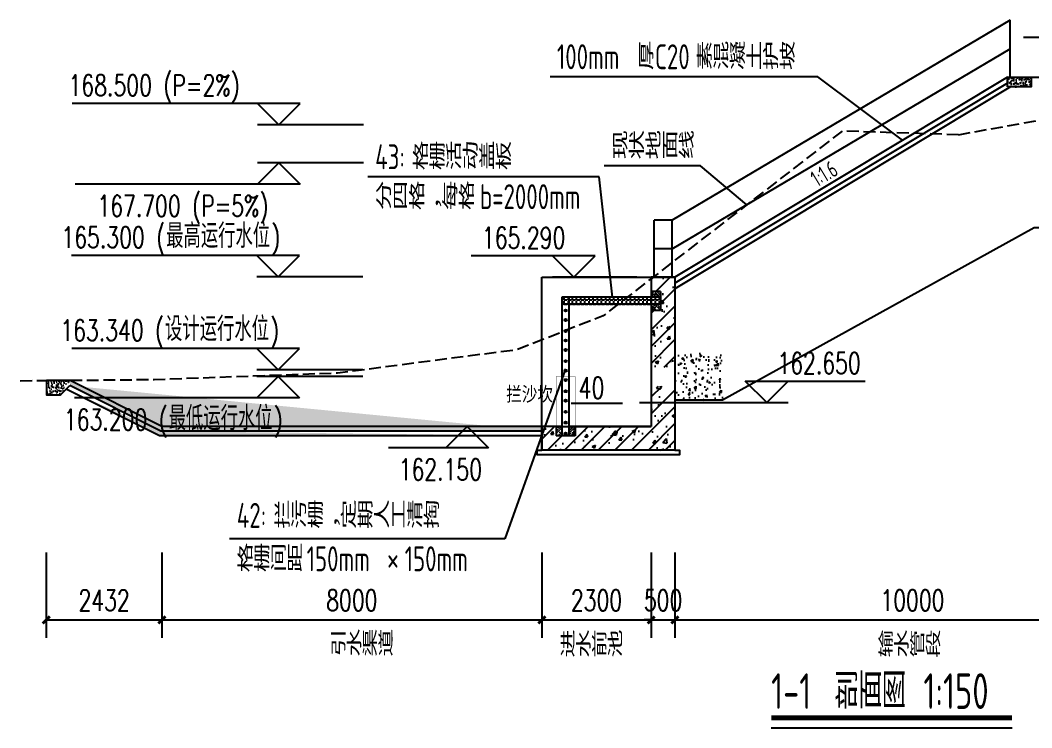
# Model space of a CAD drawing. Header units: millimetres. Extents: x 1742399 to 4898386, y 2481636 to 5226310.
# Drawn here: x 2433329 to 2454622, y 2581850 to 2596745 of the extents above; entities that cross this region are included whole.
import ezdxf

# ---------------------------------------------------------------- set-up
doc = ezdxf.new("R2010")
doc.units = ezdxf.units.MM
doc.header["$LTSCALE"] = 1000
doc.linetypes.add('DASH', pattern=[0.35, 0.25, -0.1])
for name, color, linetype in [('1', 1, 'Continuous'), ('DIM_ELEV', 3, 'Continuous'), ('DIM_LEAD', 3, 'Continuous'), ('DIM_SYMB', 3, 'Continuous'), ('DMX', 7, 'Continuous'), ('TEXT_BG', 3, 'Continuous'), ('TWT_DIM', 3, 'Continuous'), ('TWT_LEAD', 3, 'Continuous'), ('YHG_文字', 7, 'Continuous'), ('YHJ_剖面_梁板', 4, 'Continuous'), ('YHJ_标高', 3, 'Continuous'), ('意见', 1, 'Continuous'), ('线框', 2, 'Continuous'), ('细线', 4, 'Continuous'), ('附属构件', 6, 'Continuous')]:
    doc.layers.add(name, color=color, linetype=linetype)
doc.styles.add('_TCH_DIM', font='SIMPLEX', dxfattribs={"bigfont": 'GBCBIG'})
doc.styles.add('_TCH_DIM_T3', font='SIMPLEX', dxfattribs={"width": 0.705882, "bigfont": 'GBCBIG'})
doc.styles.add('TSSD_Rein', font='TSSDENG', dxfattribs={"width": 0.7, "bigfont": '@1HZTXT'})
doc.styles.add('公司字体', font='ecidi_romand.shx', dxfattribs={"width": 0.8, "bigfont": 'ecidi_hzfs.shx'})
doc.dimstyles.new('_TWT_ARCH&&150', dxfattribs={"dimtxt": 446.25, "dimasz": 150, "dimexe": 375, "dimexo": 450, "dimgap": 189.375, "dimtad": 1, "dimdec": 0, "dimzin": 0, "dimdsep": 46, "dimtxsty": '_TCH_DIM_T3', "dimblk": 'ARCHTICK', "dimcen": 0.09, "dimclrt": 7, "dimazin": 2, "dimtfac": 1, "dimtdec": 0, "dimtix": 1, "dimtmove": 2, "dimatfit": 3, "dimfxl": 1, "dimtolj": 1, "dimtzin": 0, "dimarcsym": 0})
pattern_1 = [(50, (396477.58, -83565.45), (143.4520365, -12.550427), [15, -165]), (355, (396477.58, -83565.45), (-27.750267, 150.438427), [12, -132]), (100.4514, (396489.54, -83566.5), (115.7018763, 137.8879084), [12.748038, -140.2284224]), (46.1842, (396477.58, -83525.45), (213.44821, -33.103803), [22.5, -247.5]), (96.6356, (396495.37, -83528.21), (186.932541, 194.823574), [19.122058, -210.3426]), (351.1842, (396477.58, -83525.45), (186.932389, 194.82372), [18, -198]), (21, (396497.58, -83535.45), (119.3814104, -80.523778), [15, -165]), (326, (396497.58, -83535.45), (48.6630664, 145.030009), [12, -132]), (71.4514, (396507.53, -83542.16), (168.044526, 64.5060993), [12.748038, -140.2284224]), (37.5, (396477.585, -83565.453), (2.4319711, 66.5787708), [0, -130.4, 0, -134, 0, -132.5]), (7.5, (396477.585, -83565.45), (52.6139075, 78.8823424), [0, -76.4, 0, -127.4, 0, -50.5]), (327.5, (396432.985, -83565.453), (106.7644872, -4.51097435), [0, -50, 0, -156, 0, -207]), (317.5, (396412.985, -83565.45), (116.6372339, 20.0209965), [0, -65, 0, -103.6, 0, -147])]

# ---------------------------------------------------------------- blocks, each defined once
blk = doc.blocks.new('_ArchTick')
at = {"color": 0, "linetype": 'ByBlock', "const_width": 0.4}
blk.add_lwpolyline([(-0.5, -0.5), (0.5, 0.5)], dxfattribs=at)
blk = doc.blocks.new('*D960')
at = {"layer": 'Defpoints', "color": 0, "transparency": 16777216}
for p in [(2447110, 2585990), (2457110, 2585990), (2457110, 2584119)]:
    blk.add_point(p, dxfattribs=at)
at = {"layer": 'TWT_DIM', "color": 0, "lineweight": -2, "transparency": 16777216}
for p, q in [((2447110, 2585540), (2447110, 2583744)), ((2457110, 2585540), (2457110, 2583744)), ((2447110, 2584119), (2457110, 2584119))]:
    blk.add_line(p, q, dxfattribs=at)
at = {"layer": 'TWT_DIM', "color": 0, "lineweight": -2, "transparency": 16777216, "xscale": 150, "yscale": 150, "zscale": 150, "rotation": 180}
blk.add_blockref('_ArchTick', (2447110, 2584119), dxfattribs=at)
at = {"layer": 'TWT_DIM', "color": 0, "lineweight": -2, "transparency": 16777216, "xscale": 150, "yscale": 150, "zscale": 150}
blk.add_blockref('_ArchTick', (2457110, 2584119), dxfattribs=at)
at = {"layer": 'TWT_DIM', "color": 7, "transparency": 16777216, "insert": (2452110, 2584532), "char_height": 446.2, "attachment_point": 5, "style": '_TCH_DIM_T3'}
blk.add_mtext('\\A1;10000', dxfattribs=at)
blk = doc.blocks.new('*D961')
at = {"layer": 'Defpoints', "color": 0, "transparency": 16777216}
for p in [(2446610, 2585990), (2447110, 2585990), (2447110, 2584119)]:
    blk.add_point(p, dxfattribs=at)
at = {"layer": 'TWT_DIM', "color": 0, "lineweight": -2, "transparency": 16777216}
for p, q in [((2446610, 2585540), (2446610, 2583744)), ((2447110, 2585540), (2447110, 2583744)), ((2446610, 2584119), (2446460, 2584119)), ((2446610, 2584119), (2447110, 2584119)), ((2447110, 2584119), (2447260, 2584119))]:
    blk.add_line(p, q, dxfattribs=at)
at = {"layer": 'TWT_DIM', "color": 0, "lineweight": -2, "transparency": 16777216, "xscale": 150, "yscale": 150, "zscale": 150}
blk.add_blockref('_ArchTick', (2446610, 2584119), dxfattribs=at)
at = {"layer": 'TWT_DIM', "color": 0, "lineweight": -2, "transparency": 16777216, "xscale": 150, "yscale": 150, "zscale": 150, "rotation": 180}
blk.add_blockref('_ArchTick', (2447110, 2584119), dxfattribs=at)
at = {"layer": 'TWT_DIM', "color": 7, "transparency": 16777216, "insert": (2446860, 2584532), "char_height": 446.2, "attachment_point": 5, "style": '_TCH_DIM_T3'}
blk.add_mtext('\\A1;500', dxfattribs=at)
blk = doc.blocks.new('*D962')
at = {"layer": 'Defpoints', "color": 0, "transparency": 16777216}
for p in [(2444310, 2585990), (2446610, 2585990), (2446610, 2584119)]:
    blk.add_point(p, dxfattribs=at)
at = {"layer": 'TWT_DIM', "color": 0, "lineweight": -2, "transparency": 16777216}
for p, q in [((2444310, 2585540), (2444310, 2583744)), ((2446610, 2585540), (2446610, 2583744)), ((2444310, 2584119), (2446610, 2584119))]:
    blk.add_line(p, q, dxfattribs=at)
at = {"layer": 'TWT_DIM', "color": 0, "lineweight": -2, "transparency": 16777216, "xscale": 150, "yscale": 150, "zscale": 150, "rotation": 180}
blk.add_blockref('_ArchTick', (2444310, 2584119), dxfattribs=at)
at = {"layer": 'TWT_DIM', "color": 0, "lineweight": -2, "transparency": 16777216, "xscale": 150, "yscale": 150, "zscale": 150}
blk.add_blockref('_ArchTick', (2446610, 2584119), dxfattribs=at)
at = {"layer": 'TWT_DIM', "color": 7, "transparency": 16777216, "insert": (2445460, 2584532), "char_height": 446.2, "attachment_point": 5, "style": '_TCH_DIM_T3'}
blk.add_mtext('\\A1;2300', dxfattribs=at)
blk = doc.blocks.new('*D963')
at = {"layer": 'Defpoints', "color": 0, "transparency": 16777216}
for p in [(2436310, 2585990), (2444310, 2585990), (2444310, 2584119)]:
    blk.add_point(p, dxfattribs=at)
at = {"layer": 'TWT_DIM', "color": 0, "lineweight": -2, "transparency": 16777216}
for p, q in [((2436310, 2585540), (2436310, 2583744)), ((2444310, 2585540), (2444310, 2583744)), ((2436310, 2584119), (2444310, 2584119))]:
    blk.add_line(p, q, dxfattribs=at)
at = {"layer": 'TWT_DIM', "color": 0, "lineweight": -2, "transparency": 16777216, "xscale": 150, "yscale": 150, "zscale": 150, "rotation": 180}
blk.add_blockref('_ArchTick', (2436310, 2584119), dxfattribs=at)
at = {"layer": 'TWT_DIM', "color": 0, "lineweight": -2, "transparency": 16777216, "xscale": 150, "yscale": 150, "zscale": 150}
blk.add_blockref('_ArchTick', (2444310, 2584119), dxfattribs=at)
at = {"layer": 'TWT_DIM', "color": 7, "transparency": 16777216, "insert": (2440310, 2584532), "char_height": 446.2, "attachment_point": 5, "style": '_TCH_DIM_T3'}
blk.add_mtext('\\A1;8000', dxfattribs=at)
blk = doc.blocks.new('*D964')
at = {"layer": 'Defpoints', "color": 0, "transparency": 16777216}
for p in [(2433878, 2585990), (2436310, 2585990), (2436310, 2584119)]:
    blk.add_point(p, dxfattribs=at)
at = {"layer": 'TWT_DIM', "color": 0, "lineweight": -2, "transparency": 16777216}
for p, q in [((2433878, 2585540), (2433878, 2583744)), ((2436310, 2585540), (2436310, 2583744)), ((2433878, 2584119), (2436310, 2584119))]:
    blk.add_line(p, q, dxfattribs=at)
at = {"layer": 'TWT_DIM', "color": 0, "lineweight": -2, "transparency": 16777216, "xscale": 150, "yscale": 150, "zscale": 150, "rotation": 180}
blk.add_blockref('_ArchTick', (2433878, 2584119), dxfattribs=at)
at = {"layer": 'TWT_DIM', "color": 0, "lineweight": -2, "transparency": 16777216, "xscale": 150, "yscale": 150, "zscale": 150}
blk.add_blockref('_ArchTick', (2436310, 2584119), dxfattribs=at)
at = {"layer": 'TWT_DIM', "color": 7, "transparency": 16777216, "insert": (2435094, 2584532), "char_height": 446.2, "attachment_point": 5, "style": '_TCH_DIM_T3'}
blk.add_mtext('\\A1;2432', dxfattribs=at)

msp = doc.modelspace()

# ---------------------------------------------------------------- hatches: boundary and pattern name
at = {"layer": 'YHJ_剖面_梁板'}
h = msp.add_hatch(dxfattribs=at)
h.set_pattern_fill('混凝土', color=8, scale=20)
h.set_pattern_definition([(50, (-3816.87, -297162.46), (143.4520365, -12.550427), [15, -165]), (355, (-3816.87, -297162.46), (-27.750267, 150.438427), [12, -132]), (100.4514, (-3804.91, -297163.5), (115.7018763, 137.8879084), [12.748038, -140.2284224]), (46.1842, (-3816.87, -297122.46), (213.44821, -33.103803), [22.5, -247.5]), (96.6356, (-3799.08, -297125.22), (186.932541, 194.823574), [19.122058, -210.3426]), (351.1842, (-3816.87, -297122.46), (186.932389, 194.82372), [18, -198]), (21, (-3796.87, -297132.46), (119.3814104, -80.523778), [15, -165]), (326, (-3796.87, -297132.46), (48.6630664, 145.030009), [12, -132]), (71.4514, (-3786.92, -297139.17), (168.0445257, 64.5060993), [12.748038, -140.2284224]), (37.5, (-3816.87, -297162.46), (2.43197106, 66.5787708), [0, -130.4, 0, -134, 0, -132.5]), (7.5, (-3816.87, -297162.46), (52.6139075, 78.8823424), [0, -76.4, 0, -127.4, 0, -50.5]), (327.5, (-3861.47, -297162.46), (106.7644872, -4.51097435), [0, -50, 0, -156, 0, -207]), (317.5, (-3881.47, -297162.46), (116.6372339, 20.0209965), [0, -65, 0, -103.6, 0, -147])])
h.paths.add_polyline_path([(2454109.7, 2595345.3), (2454109.7, 2595545.3), (2454609.7, 2595545.3), (2454609.7, 2595345.3)])
h = msp.add_hatch(dxfattribs=at)
h.set_pattern_fill('钢筋混凝土', color=8, scale=100)
h.set_pattern_definition([(45, (397545.48, -83565.45), (-176.776695, 176.776695), []), (50, (397545.5, -83565.45), (717.26018, -62.75213), [75, -825]), (355, (397545.5, -83565.45), (-138.75133, 752.19213), [60, -660]), (100.4514, (397605.25, -83570.7), (578.50938, 689.43954), [63.74019, -701.14211]), (46.1842, (397545.5, -83365.45), (1067.24105, -165.51901), [112.5, -1237.5]), (96.6356, (397634.4, -83379.2), (934.6627, 974.11787), [95.6103, -1051.713]), (351.1842, (397545.5, -83365.5), (934.66195, 974.1186), [90, -990]), (21, (397645.5, -83415.45), (596.90705, -402.61889), [75, -825]), (326, (397645.5, -83415.45), (243.31533, 725.15005), [60, -660]), (71.4514, (397695.2, -83449), (840.22263, 322.5305), [63.74019, -701.14211]), (37.5, (397545.48, -83565.45), (12.159855, 332.893854), [0, -652, 0, -670, 0, -662.5]), (7.5, (397545.48, -83565.45), (263.069537, 394.41171), [0, -382, 0, -637, 0, -252.5]), (327.5, (397322.48, -83565.45), (533.822436, -22.554872), [0, -250, 0, -780, 0, -1035]), (317.5, (397222.5, -83565.45), (583.18617, 100.10498), [0, -325, 0, -518, 0, -735])])
h.paths.add_polyline_path([(2445946.4, 2587695.3), (2446044.3, 2588195.3), (2445009.7, 2588195.3), (2445009.7, 2587995.3), (2444609.7, 2587995.3), (2444804.3, 2587695.3)])
h.paths.add_polyline_path([(2444309.7, 2587695.3), (2444804.3, 2587695.3), (2444609.7, 2587995.3), (2444609.7, 2588195.3), (2444309.7, 2588195.3)])
h.paths.add_polyline_path([(2446609.7, 2588195.3), (2446044.3, 2588195.3), (2445946.4, 2587695.3), (2447109.7, 2587695.3), (2447109.7, 2588743.5), (2447109.7, 2588743.5), (2447109.7, 2589043.5), (2446609.7, 2589043.5)])
h.paths.add_polyline_path([(2447109.7, 2591335.3), (2446650.6, 2591335.3), (2446609.7, 2591303.6), (2446609.7, 2591035.4), (2446809.7, 2591035.4), (2446809.7, 2590635.4), (2446609.7, 2590635.4), (2446609.7, 2589443.5), (2447109.7, 2589443.5), (2447109.7, 2589743.5)])
h = msp.add_hatch(dxfattribs=at)
h.set_pattern_fill('混凝土', color=8, scale=50)
h.set_pattern_definition([(50, (-3816.87, -297505.2), (358.630091, -31.376067), [37.5, -412.5]), (355, (-3816.87, -297505.2), (-69.375667, 376.096067), [30, -330]), (100.4514, (-3787, -297507.83), (289.25469, 344.71977), [31.870095, -350.571056]), (46.1842, (-3816.87, -297405.2), (533.620524, -82.759507), [56.25, -618.75]), (96.6356, (-3772.4, -297412.1), (467.33135, 487.058935), [47.805144, -525.8565]), (351.1842, (-3816.87, -297405.2), (467.33097, 487.0593), [45, -495]), (21, (-3766.87, -297430.2), (298.453526, -201.309445), [37.5, -412.5]), (326, (-3766.87, -297430.2), (121.657666, 362.575023), [30, -330]), (71.4514, (-3742, -297447), (420.111314, 161.265248), [31.870095, -350.571056]), (37.5, (-3816.87, -297505.21), (6.0799277, 166.446927), [0, -326, 0, -335, 0, -331.25]), (7.5, (-3816.87, -297505.21), (131.534769, 197.205856), [0, -191, 0, -318.5, 0, -126.25]), (327.5, (-3928.37, -297505.21), (266.911218, -11.277436), [0, -125, 0, -390, 0, -517.5]), (317.5, (-3978.37, -297505.21), (291.593085, 50.052491), [0, -162.5, 0, -259, 0, -367.5])])
h.paths.add_polyline_path([(2447109.7, 2588743.5), (2448109.7, 2588743.5), (2448109.7, 2589743.5), (2447109.7, 2589743.5)])
h = msp.add_hatch(dxfattribs=at)
h.set_pattern_fill('混凝土', color=8, scale=20)
h.set_pattern_definition(pattern_1)
edge = h.paths.add_edge_path()
edge.add_line((2434378.1, 2589161.1), (2433878.1, 2589161.1))
edge.add_line((2433878.1, 2589161.1), (2433878.1, 2588861.1))
edge.add_line((2433878.1, 2588861.1), (2434178.1, 2588861.1))
h = msp.add_hatch(dxfattribs=at)
h.set_pattern_fill('粉刷', color=8, scale=25)
h.set_pattern_definition([(37.5, (396477.585, -83565.45), (-3.1496679, 96.3411885), [0, -76, 0, -85, 0, -81.25]), (7.5, (396477.58, -83565.45), (88.4888353, 141.1073033), [0, -41, 0, -68.5, 0, -26.25]), (327.5, (396416.085, -83565.45), (155.707093, 0.2829527), [0, -25, 0, -90, 0, -117.5]), (317.5, (396416.08, -83565.45), (150.30633, 43.883778), [0, -12.5, 0, -59, 0, -67.5])])
edge = h.paths.add_edge_path()
edge.add_line((2444309.7, 2587995.3), (2436262.5, 2587995.3))
edge.add_line((2436262.5, 2587995.3), (2434295.7, 2588978.7))
edge.add_line((2436286.1, 2588095.3), (2434370.3, 2589053.2))
edge.add_line((2444309.7, 2588095.3), (2436286.1, 2588095.3))
h = msp.add_hatch(dxfattribs=at)
h.set_pattern_fill('混凝土', color=8, scale=20)
h.set_pattern_definition(pattern_1)
h.paths.add_polyline_path([(2434378.1, 2589161.1), (2434378.1, 2589049.3), (2436286.1, 2588095.3), (2444309.7, 2588095.3), (2444309.7, 2588195.3), (2436309.7, 2588195.3)])
at = {"layer": '细线', "linetype": 'Continuous', "lineweight": 0, "ltscale": 0.5}
h = msp.add_hatch(dxfattribs=at)
h.set_pattern_fill('AR-CONC', color=8, angle=90)
h.set_pattern_definition([(140, (2431189.96, 2600600.66), (15.9391, 182.1847), [19.05, -209.55]), (85, (2431189.96, 2600600.66), (-191.0568, -35.2434), [15.24, -167.6406]), (190.4514, (2431191.29, 2600615.84), (-175.1178, 146.9412), [16.19, -178.0902]), (136.1842, (2431139.16, 2600600.66), (42.0423, 271.079), [28.575, -314.325]), (186.6356, (2431142.67, 2600623.25), (-247.426, 237.404), [24.285, -267.1356]), (81.1842, (2431139.16, 2600600.66), (-247.426, 237.404), [22.86, -251.4597]), (111, (2431151.86, 2600626.06), (102.2652, 151.6144), [19.05, -209.55]), (56, (2431151.86, 2600626.06), (-184.188, 61.802), [15.24, -167.64]), (161.4514, (2431160.38, 2600638.69), (-81.9228, 213.4164), [16.19, -178.09]), (127.5, (2431189.96, 2600600.657), (-84.55504, 3.0886), [0, -165.608, 0, -170.18, 0, -168.275]), (97.5, (2431189.96, 2600600.66), (-100.18057, 66.81966), [0, -97.028, 0, -161.798, 0, -64.135]), (57.5, (2431189.96, 2600544.015), (5.72874, 135.5906), [0, -63.5, 0, -198.12, 0, -262.89]), (47.5, (2431189.96, 2600518.61), (-25.4265, 148.1292), [0, -82.55, 0, -131.572, 0, -186.69])])
h.paths.add_polyline_path([(2446609.7, 2591035.4), (2446609.7, 2590915.6), (2446809.7, 2590915.6), (2446809.7, 2591035.4)])
h.paths.add_polyline_path([(2446609.7, 2590765.6), (2446609.7, 2590635.4), (2446809.7, 2590635.4), (2446809.7, 2590765.6)])
h = msp.add_hatch(dxfattribs=at)
h.set_pattern_fill('ANSI32', color=8, scale=10, angle=90)
h.set_pattern_definition([(135, (2431189.96, 2600600.66), (-67.3519, -67.3519), []), (135, (2431189.96, 2600645.56), (-67.3519, -67.3519), [])])
h.paths.add_polyline_path([(2446609.7, 2590765.6), (2446609.7, 2590635.4), (2446809.7, 2590635.4), (2446809.7, 2590765.6)])
h.paths.add_polyline_path([(2446609.7, 2591035.4), (2446609.7, 2590915.6), (2446809.7, 2590915.6), (2446809.7, 2591035.4)])
h = msp.add_hatch(dxfattribs=at)
h.set_pattern_fill('AR-CONC', color=8)
h.set_pattern_definition([(50, (2514975.36, 2666808.54), (182.18467, -15.93909), [19.05, -209.55]), (355, (2514975.36, 2666808.54), (-35.24342, 191.05685), [15.24, -167.6406]), (100.45144, (2514990.54, 2666807.21), (146.94125, 175.11775), [16.19, -178.09024]), (46.1842, (2514975.36, 2666859.34), (271.07904, -42.04233), [28.575, -314.325]), (96.63556, (2514997.95, 2666855.84), (237.40413, 247.4261), [24.285, -267.1356]), (351.18415, (2514975.36, 2666859.34), (237.4041, 247.4261), [22.86, -251.4597]), (21, (2515000.76, 2666846.64), (151.6144, -102.2652), [19.05, -209.55]), (326, (2515000.76, 2666846.64), (61.80203, 184.18797), [15.24, -167.64]), (71.45144, (2515013.4, 2666838.12), (213.41642, 81.92277), [16.19, -178.08994]), (37.5, (2514975.36, 2666808.54), (3.088603, 84.55504), [0, -165.608, 0, -170.18, 0, -168.275]), (7.5, (2514975.36, 2666808.54), (66.81966, 100.180575), [0, -97.028, 0, -161.798, 0, -64.135]), (327.5, (2514918.716, 2666808.54), (135.590595, -5.728744), [0, -63.5, 0, -198.12, 0, -262.89]), (317.5, (2514893.32, 2666808.54), (148.12918, 25.42649), [0, -82.55, 0, -131.572, 0, -186.69])])
h.paths.add_polyline_path([(2445009.7, 2588195.3), (2444879.4, 2588195.3), (2444879.4, 2587995.3), (2445009.7, 2587995.3)])
h.paths.add_polyline_path([(2444729.4, 2588195.3), (2444609.7, 2588195.3), (2444609.7, 2587995.3), (2444729.4, 2587995.3)])
h = msp.add_hatch(dxfattribs=at)
h.set_pattern_fill('ANSI32', color=8, scale=10)
h.set_pattern_definition([(45, (2514975.36, 2666808.54), (-67.35192, 67.35192), []), (45, (2515020.26, 2666808.54), (-67.35192, 67.35192), [])])
h.paths.add_polyline_path([(2444729.4, 2588195.3), (2444609.7, 2588195.3), (2444609.7, 2587995.3), (2444729.4, 2587995.3)])
h.paths.add_polyline_path([(2445009.7, 2588195.3), (2444879.4, 2588195.3), (2444879.4, 2587995.3), (2445009.7, 2587995.3)])
at = {"layer": '附属构件', "lineweight": -3}
h = msp.add_hatch(dxfattribs=at)
h.set_pattern_fill('ANGLE', color=256, scale=25)
h.set_pattern_definition([(0, (396777.585, -82565.45), (0, 87.3125), [63.5, -23.8125]), (90, (396777.585, -82565.45), (-87.3125, 5e-15), [63.5, -23.8125])])
h.paths.add_polyline_path([(2444729.4, 2590915.6), (2446809.7, 2590915.6), (2446809.7, 2590765.6), (2444729.4, 2590765.6)])

# ---------------------------------------------------------------- linework, layer by layer
at = {"layer": '1'}
msp.add_line((2444717.1, 2588195.3), (2446609.7, 2588195.3), dxfattribs=at)
at = {"layer": 'DIM_ELEV'}
for p, q in [((2439220.7, 2594995.3), (2434425, 2594995.3)), ((2438770.7, 2594545.3), (2438320.7, 2594995.3)), ((2438770.7, 2594545.3), (2439220.7, 2594995.3)), ((2440553.9, 2594545.3), (2438320.7, 2594545.3)), ((2438770.7, 2593745.3), (2438320.7, 2593295.3)), ((2440553.9, 2593745.3), (2438320.7, 2593745.3)), ((2438770.7, 2593745.3), (2439220.7, 2593295.3)), ((2439220.7, 2593295.3), (2434485.2, 2593295.3)), ((2439206, 2591795.3), (2434410.3, 2591795.3)), ((2438756, 2591345.3), (2438306, 2591795.3)), ((2438756, 2591345.3), (2439206, 2591795.3)), ((2440539.2, 2591345.3), (2438306, 2591345.3)), ((2439209.9, 2589835.3), (2434414.1, 2589835.3)), ((2438759.9, 2589385.3), (2438309.9, 2589835.3)), ((2438759.9, 2589385.3), (2439209.9, 2589835.3)), ((2440543, 2589385.3), (2438309.9, 2589385.3)), ((2438756, 2589245.3), (2438306, 2588795.3)), ((2440539.2, 2589245.3), (2438306, 2589245.3)), ((2438756, 2589245.3), (2439206, 2588795.3)), ((2449041.7, 2588695.3), (2448591.7, 2589145.3)), ((2448591.7, 2589145.3), (2451111.7, 2589145.3)), ((2449041.7, 2588695.3), (2449491.7, 2589145.3)), ((2439206, 2588795.3), (2434470.5, 2588795.3)), ((2446365.8, 2588695.3), (2449491.7, 2588695.3)), ((2442734.2, 2588195.3), (2442284.2, 2587745.3)), ((2444677.1, 2588195.3), (2442284.2, 2588195.3)), ((2442734.2, 2588195.3), (2443184.2, 2587745.3)), ((2443184.2, 2587745.3), (2441078.2, 2587745.3))]:
    msp.add_line(p, q, dxfattribs=at)
msp.add_lwpolyline([(2454109.7, 2595545.3), (2457109.7, 2595545.3)], dxfattribs=at)
at = {"layer": 'DIM_LEAD', "color": 8}
for p, q in [((2456301.2, 2596380.4), (2454448.1, 2596380.4)), ((2447646.3, 2593678), (2445619.6, 2593678)), ((2448624.8, 2592861.7), (2447646.3, 2593678))]:
    msp.add_line(p, q, dxfattribs=at)
at = {"layer": 'DIM_LEAD'}
for p, q in [((2445516.7, 2593450.9), (2440643, 2593450.9)), ((2445796, 2590915.6), (2445516.7, 2593450.9)), ((2444809.7, 2589405), (2443531.7, 2585826.8)), ((2443531.7, 2585826.8), (2437730.3, 2585826.8))]:
    msp.add_line(p, q, dxfattribs=at)
at = {"layer": 'DIM_SYMB', "color": 8}
for p, q in [((2450120.8, 2595556.4), (2444485.2, 2595556.4)), ((2451902.9, 2594218), (2450120.8, 2595556.4)), ((2450120.8, 2595556.4), (2450120.8, 2595556.4))]:
    msp.add_line(p, q, dxfattribs=at)
at = {"layer": 'DIM_SYMB', "const_width": 105}
msp.add_lwpolyline([(2449136.5, 2582059.6), (2454207.6, 2582059.6)], dxfattribs=at)
at = {"layer": 'DIM_SYMB'}
msp.add_lwpolyline([(2449136.5, 2581849.6), (2454207.6, 2581849.6)], dxfattribs=at)
at = {"layer": 'DMX', "color": 8, "linetype": 'DASH', "flags": 128}
for points in [[(2453080.4, 2594335.3), (2453080.4, 2594335.3), (2455919.1, 2594845.3), (2457109.7, 2594845.3)], [(2453080.4, 2594335.3), (2450627.4, 2594410.3), (2445597.9, 2590521.3), (2443773.4, 2589805.3), (2440009.7, 2589315.3), (2436144.5, 2589175.3), (2433328.6, 2589148)]]:
    msp.add_lwpolyline(points, dxfattribs=at)
at = {"layer": 'TEXT_BG', "color": 8}
for points in [[(2454109.7, 2595545.3), (2447109.7, 2591335.3)], [(2454109.7, 2595421.9), (2447109.7, 2591211.9)], [(2454174.4, 2595345.3), (2447109.7, 2591088.5)]]:
    msp.add_lwpolyline(points, dxfattribs=at)
at = {"layer": 'TWT_LEAD'}
for p, q in [((2445562.3, 2588677.2), (2444926.1, 2588677.2)), ((2446007.8, 2588677.2), (2445562.3, 2588677.2))]:
    msp.add_line(p, q, dxfattribs=at)
at = {"layer": 'YHJ_剖面_梁板'}
for p, q in [((2444309.7, 2587695.3), (2444309.7, 2591335.3)), ((2444309.7, 2591335.3), (2447109.7, 2591335.3)), ((2446609.7, 2591335.3), (2446609.7, 2588195.3)), ((2447109.7, 2591335.3), (2447109.7, 2587695.3)), ((2446809.7, 2591035.4), (2446609.7, 2591035.4)), ((2446809.7, 2591035.4), (2446809.7, 2590635.4)), ((2446809.7, 2590635.4), (2446609.7, 2590635.4)), ((2444609.7, 2588195.3), (2444609.7, 2587995.3)), ((2445009.7, 2588195.3), (2445009.7, 2587995.3)), ((2445009.7, 2587995.3), (2444609.7, 2587995.3)), ((2447109.7, 2587695.3), (2444309.7, 2587695.3))]:
    msp.add_line(p, q, dxfattribs=at)
at = {"layer": 'YHJ_剖面_梁板', "color": 8}
msp.add_lwpolyline([(2454109.7, 2595345.3), (2454109.7, 2595545.3), (2454609.7, 2595545.3), (2454609.7, 2595345.3)], close=True, dxfattribs=at)
at = {"layer": 'YHJ_剖面_梁板'}
for points in [[(2456709.7, 2591645.3), (2455979.7, 2592375.3), (2454669.7, 2592375.4), (2454669.7, 2592375.4), (2448109.7, 2588743.5), (2447109.7, 2588743.5)], [(2434378.1, 2589161.1), (2433878.1, 2589161.1), (2433878.1, 2588861.1), (2434178.1, 2588861.1)], [(2434178.1, 2588861.1), (2434370.3, 2589053.2)], [(2436286.1, 2588095.3), (2434370.3, 2589053.2)], [(2436309.7, 2588195.3), (2434378.1, 2589161.1)], [(2436262.5, 2587995.3), (2434295.7, 2588978.7)], [(2444309.7, 2588195.3), (2436309.7, 2588195.3)], [(2444309.7, 2587995.3), (2436262.5, 2587995.3)], [(2444309.7, 2588095.3), (2436286.1, 2588095.3)], [(2447109.7, 2587695.3), (2447209.7, 2587695.3), (2447209.7, 2587595.3), (2444209.7, 2587595.3), (2444209.7, 2587695.3), (2444309.7, 2587695.3)]]:
    msp.add_lwpolyline(points, dxfattribs=at)
at = {"layer": 'YHJ_剖面_梁板', "const_width": 0.0000001}
for points in [[(2445655.7, 2591335.3), (2444309.7, 2591335.3)], [(2446609.7, 2588195.3), (2444309.7, 2588195.3)]]:
    msp.add_lwpolyline(points, dxfattribs=at)
at = {"layer": 'YHJ_剖面_梁板', "const_width": 0.0000001, "elevation": 0}
msp.add_lwpolyline([(2447109.7, 2588743.5), (2448109.7, 2588743.5), (2448109.7, 2589743.5), (2447109.7, 2589743.5)], close=True, dxfattribs=at)
at = {"layer": 'YHJ_标高'}
for p, q in [((2445432.7, 2591785.3), (2442822.7, 2591785.3)), ((2444982.7, 2591335.3), (2444532.7, 2591785.3)), ((2444982.7, 2591335.3), (2445432.7, 2591785.3)), ((2446310.7, 2591335.3), (2444532.7, 2591335.3))]:
    msp.add_line(p, q, dxfattribs=at)
at = {"layer": '意见', "const_width": 10}
msp.add_lwpolyline([(2445009.7, 2588195.3), (2444609.7, 2588195.3), (2444609.7, 2589245.3), (2445009.7, 2589245.3)], close=True, dxfattribs=at)
at = {"layer": '线框', "color": 8, "lineweight": -3}
msp.add_line((2447109.7, 2591335.3), (2446609.7, 2591335.3), dxfattribs=at)
at = {"layer": '线框', "lineweight": -3}
for p, q in [((2446609.7, 2591085.3), (2446609.7, 2589235.1)), ((2444729.4, 2588195.3), (2444309.7, 2588195.3)), ((2444309.7, 2588195.3), (2444309.7, 2587695.3)), ((2446609.7, 2588195.3), (2444879.4, 2588195.3))]:
    msp.add_line(p, q, dxfattribs=at)
at = {"layer": '附属构件', "lineweight": -3}
for p, q in [((2444729.4, 2590915.6), (2444729.4, 2587995.3)), ((2446809.7, 2590915.6), (2444729.4, 2590915.6)), ((2446809.7, 2590765.6), (2444729.4, 2590765.6)), ((2444879.4, 2590915.6), (2444879.4, 2587995.3))]:
    msp.add_line(p, q, dxfattribs=at)
at = {"layer": '附属构件', "color": 8}
for points in [[(2454169.7, 2596745.3), (2447049.7, 2592535.3)], [(2454169.7, 2595545.3), (2454169.7, 2596745.3)], [(2447049.7, 2591935.3), (2454169.7, 2596145.3)], [(2446669.7, 2591335.3), (2446669.7, 2592535.3)], [(2447049.7, 2592535.3), (2446669.7, 2592535.3)], [(2447049.7, 2591335.3), (2447049.7, 2592535.3)], [(2447049.7, 2591935.3), (2446669.7, 2591935.3)]]:
    msp.add_lwpolyline(points, dxfattribs=at)
at = {"layer": '附属构件', "lineweight": -3}
for centre in [(2444809.7, 2590635.3), (2444809.7, 2590435.8), (2444809.7, 2590201.4), (2444809.7, 2590001.9), (2444809.7, 2589802.4), (2444809.7, 2589568), (2444809.7, 2589368.5), (2444809.7, 2589169), (2444809.7, 2588934.6), (2444809.7, 2588735.1), (2444809.7, 2588500.7), (2444809.7, 2588275.1), (2444809.7, 2588042.6)]:
    msp.add_circle(centre, 23.1, dxfattribs=at)

# ---------------------------------------------------------------- texts
at = {"layer": 'DIM_ELEV', "color": 7, "style": '_TCH_DIM', "width": 0.705882}
for s, height, p in [('(P=2%)', 446.25, (2436341.2, 2595152.8)), ('168.500', 446.25, (2434346.2, 2595152.8)), ('(P=5%)', 446.25, (2436947, 2592612.8)), ('167.700', 446.25, (2434952, 2592612.8)), ('(', 446.2, (2436190.5, 2591952.8)), (')', 446.2, (2438612.2, 2591952.8)), ('165.300', 446.25, (2434195.5, 2591952.8)), ('163.340', 446.25, (2434172, 2589992.8)), ('(', 446.2, (2436167, 2589992.8)), (')', 446.2, (2438588.7, 2589992.8)), ('162.650', 446.25, (2449266.7, 2589302.8)), ('(', 446.2, (2436243.2, 2588112.8)), (')', 446.2, (2438664.9, 2588112.8)), ('163.200', 446.25, (2434248.2, 2588112.8)), ('162.150', 446.25, (2441294.2, 2587062.8))]:
    msp.add_text(s, height=height, dxfattribs=at).set_placement(p)
at = {"layer": 'DIM_ELEV', "color": 7, "style": '_TCH_DIM'}
for s, p in [('最高运行水位', (2436400.5, 2591952.8)), ('设计运行水位', (2436377, 2589992.8)), ('最低运行水位', (2436453.2, 2588112.8))]:
    msp.add_text(s, height=506.38, dxfattribs=at).set_placement(p)
at = {"layer": 'DIM_LEAD', "color": 8, "style": 'TSSD_Rein', "width": 0.7}
msp.add_text('现状地面线', height=525, dxfattribs=at).set_placement((2445777.1, 2593835.5))
at = {"layer": 'DIM_LEAD', "color": 7, "style": 'TSSD_Rein', "width": 0.7}
for s, p in [('格栅活动盖板', (2441577.9, 2593608.4)), ('43:', (2440800.5, 2593608.4)), ('分四格，每格', (2440800.5, 2592768.4)), ('b=2000mm', (2443005.5, 2592768.4)), ('42:', (2437887.8, 2586058.7)), ('拦污栅，定期人工清掏', (2438665.2, 2586058.7)), ('格栅间距', (2437887.8, 2585144.3)), ('150mm', (2439357.8, 2585144.3)), ('150mm', (2441421.5, 2585144.3)), ('×', (2441054, 2585144.3))]:
    msp.add_text(s, height=525, dxfattribs=at).set_placement(p)
at = {"layer": 'DIM_SYMB', "color": 8, "style": 'TSSD_Rein', "width": 0.7}
for s, p in [('厚', (2446322.4, 2595713.9)), ('素混凝土护坡', (2447552.2, 2595713.9)), ('100mm', (2444626.3, 2595713.9)), ('C20', (2446689.9, 2595713.9))]:
    msp.add_text(s, height=525, dxfattribs=at).set_placement(p)
at = {"layer": 'DIM_SYMB', "color": 7, "style": 'TSSD_Rein', "width": 0.7}
for s, p in [('1-1', (2449136.5, 2582246)), ('剖面图', (2450469.2, 2582246)), ('1:150', (2452341.2, 2582246))]:
    msp.add_text(s, height=750, dxfattribs=at).set_placement(p)
at = {"layer": 'TWT_LEAD', "color": 7, "style": '_TCH_DIM', "width": 0.705882}
msp.add_text('40', height=446.25, dxfattribs=at).set_placement((2445083.6, 2588782.2))
at = {"layer": 'YHG_文字', "color": 8, "style": 'TSSD_Rein', "width": 0.7}
msp.add_text('1:1.6', height=350, rotation=31.0239, dxfattribs=at).set_placement((2450105, 2593222.7))
at = {"layer": 'YHG_文字', "style": 'TSSD_Rein', "width": 0.7}
for s, p in [('引水渠道', (2439856.4, 2583366.6)), ('进水前池', (2444683.9, 2583346.6)), ('输水管段', (2451378.1, 2583346.4))]:
    msp.add_text(s, height=500, dxfattribs=at).set_placement(p)
at = {"layer": 'YHJ_标高', "color": 7, "style": '_TCH_DIM', "width": 0.705882}
msp.add_text('165.290', height=446.25, dxfattribs=at).set_placement((2443047.7, 2591942.8))
at = {"layer": '意见', "insert": (2443559.9, 2589027.7), "char_height": 300, "attachment_point": 1, "style": '公司字体'}
msp.add_mtext_dynamic_manual_height_columns('{\\fSimSun|b0|i0|c134|p2;拦沙坎}', width=5843.325, gutter_width=12.5, heights=[0], dxfattribs=at)

# ---------------------------------------------------------------- dimensions: what is measured, and where the dimension line sits
at = {"layer": 'TWT_DIM'}
for p1, p2, picture, middle in [((2433878.1, 2585990.4), (2436309.7, 2585990.4), '*D964', (2435093.9, 2584531.6)), ((2436309.7, 2585990.4), (2444309.7, 2585990.4), '*D963', (2440309.7, 2584531.6)), ((2444309.7, 2585990.4), (2446609.7, 2585990.4), '*D962', (2445459.7, 2584531.6)), ((2446609.7, 2585990.4), (2447109.7, 2585990.4), '*D961', (2446859.7, 2584531.6)), ((2447109.7, 2585990.4), (2457109.7, 2585990.4), '*D960', (2452109.7, 2584531.6))]:
    dim = msp.add_aligned_dim(p1=p1, p2=p2, distance=-1871.3, dimstyle='_TWT_ARCH&&150', dxfattribs=at)
    dim.commit()
    dim.dimension.update_dxf_attribs({"geometry": picture, "text_midpoint": middle})

doc.saveas('drawing.dxf')
